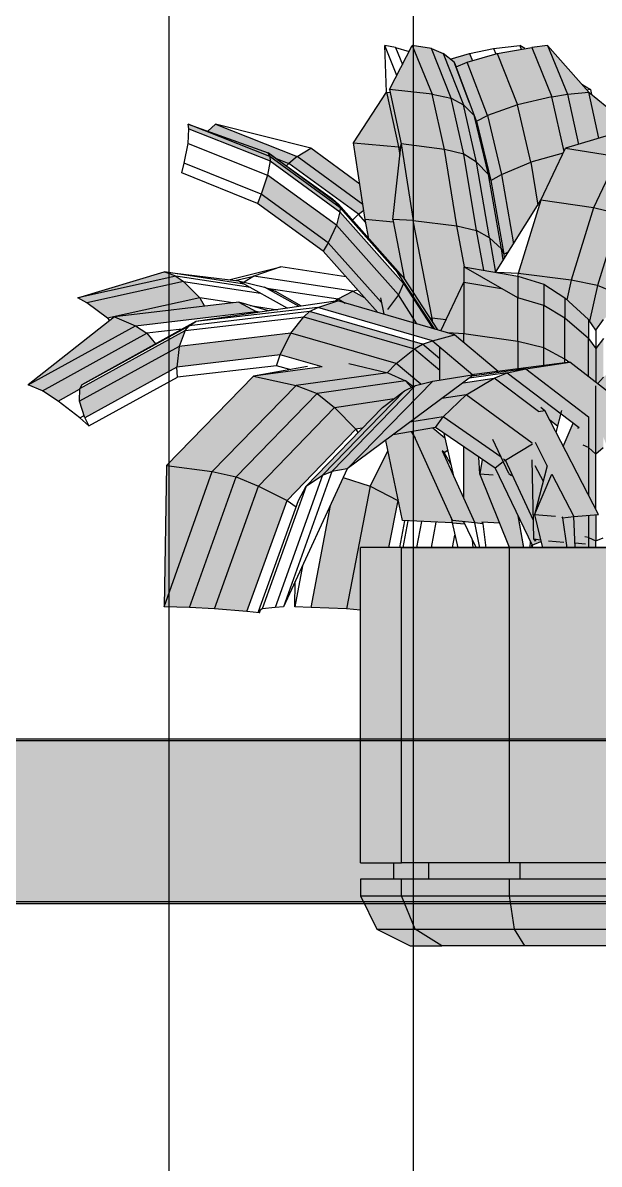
# Model space of a CAD drawing. Header units: feet. Extents: x 2272 to 4893, y 337 to 2916.
# Drawn here: x 3467.31 to 3470.85, y 1876.46 to 1883.46 of the extents above; entities that cross this region are included whole.
import ezdxf

# ---------------------------------------------------------------- set-up
doc = ezdxf.new("R2010")
doc.units = ezdxf.units.FT

# ---------------------------------------------------------------- blocks, each defined once
blk = doc.blocks.new('A$C7483090E')
for p, q in [((185.51, 438.48), (179.43, 453.57)), ((180.39, 430.06), (179.43, 453.57)), ((184.93, 452.61), (179.43, 453.57)), ((181.85, 431.3), (193.35, 453.57)), ((184.93, 452.61), (188.37, 443.97)), ((184.93, 452.61), (191.74, 450.49)), ((202.94, 452.1), (193.35, 453.57)), ((193.35, 453.57), (203.38, 429.03)), ((212.98, 427.05), (202.94, 452.1)), ((202.94, 452.1), (208.95, 449.54)), ((208.95, 449.54), (219.06, 423.61)), ((214.44, 445.07), (208.95, 449.54)), ((212.47, 446.61), (222.21, 449.54)), ((221.03, 445.07), (236.12, 449.54)), ((222.21, 449.54), (234.29, 452.1)), ((222.21, 449.54), (223.6, 445.8)), ((234.29, 452.1), (247.47, 453.57)), ((234.29, 452.1), (235.39, 449.32)), ((236.12, 449.54), (253.55, 452.61)), ((236.12, 449.54), (246.3, 423.61)), ((247.47, 453.57), (248.21, 451.66)), ((249.96, 451.96), (247.47, 453.57)), ((261.39, 453.57), (253.55, 452.61)), ((253.55, 452.61), (263.59, 427.71)), ((282.26, 430.06), (261.39, 453.57)), ((261.39, 453.57), (271.42, 429.03)), ((214.44, 445.07), (215.47, 442.73)), ((221.99, 425), (214.44, 445.07)), ((215.47, 442.73), (221.03, 445.07)), ((231.14, 418.19), (221.03, 445.07)), ((225.58, 415.48), (215.47, 442.73)), ((203.38, 429.03), (181.85, 431.3)), ((181.85, 431.3), (187.71, 403.98)), ((278.67, 434.01), (283.14, 431.3)), ((283.14, 431.3), (281.24, 431.08)), ((283.14, 431.3), (283.58, 428.89)), ((163.69, 404.5), (180.39, 430.06)), ((180.39, 430.06), (182.14, 429.84)), ((180.39, 430.06), (186.47, 402.45)), ((203.38, 429.03), (212.98, 427.05)), ((209.54, 401.13), (203.38, 429.03)), ((212.98, 427.05), (219.06, 423.61)), ((219.35, 398.78), (212.98, 427.05)), ((263.59, 427.71), (246.3, 423.61)), ((263.59, 427.71), (271.42, 429.03)), ((269.74, 400.18), (263.59, 427.71)), ((271.42, 429.03), (282.26, 430.06)), ((271.42, 429.03), (276.99, 403.69)), ((282.26, 430.06), (304.45, 411.89)), ((287.32, 406.84), (282.26, 430.06)), ((219.06, 423.61), (224.48, 418.27)), ((225.72, 394.76), (219.06, 423.61)), ((246.3, 423.61), (231.14, 418.19)), ((252.97, 394.76), (246.3, 423.61)), ((231.73, 388.53), (224.7, 417.75)), ((225.58, 415.48), (231.14, 418.19)), ((225.58, 415.48), (232.83, 385.6)), ((231.14, 418.19), (238.25, 388.53)), ((80.49, 404.2), (80.86, 411.6)), ((121.65, 397.69), (80.56, 413.94)), ((80.56, 413.94), (120.7, 399.52)), ((80.86, 411.6), (80.56, 413.94)), ((80.86, 411.6), (121.72, 395.42)), ((94.18, 413.94), (90.38, 410.36)), ((94.18, 413.94), (135.35, 397.69)), ((142.3, 401.79), (94.18, 413.94)), ((311.12, 413.94), (270.47, 401.79)), ((78.51, 394.24), (80.49, 404.2)), ((80.49, 404.2), (120.48, 388.16)), ((169.62, 365.83), (163.69, 404.5)), ((163.69, 404.5), (186.47, 402.45)), ((183.61, 365.83), (187.71, 403.98)), ((209.54, 401.13), (187.71, 403.98)), ((187.71, 403.98), (193.72, 365.39)), ((121.65, 397.69), (120.7, 399.52)), ((154.39, 374.76), (120.7, 399.52)), ((120.7, 399.52), (153.14, 376.23)), ((121.65, 397.69), (121.72, 395.42)), ((157.02, 371.83), (121.65, 397.69)), ((135.35, 397.69), (131.1, 394.17)), ((135.35, 397.69), (142.3, 401.79)), ((168.45, 373.37), (135.35, 397.69)), ((166.84, 383.7), (142.3, 401.79)), ((186.47, 402.45), (187.05, 398.34)), ((186.47, 402.45), (187.49, 402.23)), ((219.35, 398.78), (209.54, 401.13)), ((215.69, 362.68), (209.54, 401.13)), ((225.72, 394.76), (219.35, 398.78)), ((225.65, 360.41), (219.35, 398.78)), ((269.3, 399.37), (252.97, 394.76)), ((258.09, 375.64), (270.47, 401.79)), ((270.47, 401.79), (296.84, 397.69)), ((296.84, 397.69), (284.61, 371.83)), ((77.27, 389.34), (78.51, 394.24)), ((117.26, 378.64), (78.51, 394.24)), ((121.72, 395.42), (120.48, 388.16)), ((121.72, 395.42), (156.88, 369.71)), ((124.43, 396.73), (131.1, 394.17)), ((131.1, 394.17), (129.93, 392.85)), ((166.18, 368.54), (131.1, 394.17)), ((225.72, 394.76), (231.73, 388.53)), ((232.17, 356.67), (225.72, 394.76)), ((238.25, 388.53), (252.97, 394.76)), ((252.97, 394.76), (256.56, 373.15)), ((115.35, 373.96), (77.27, 389.34)), ((120.48, 388.16), (117.26, 378.64)), ((155.12, 362.97), (120.48, 388.16)), ((231.73, 388.53), (232.83, 385.6)), ((238.25, 351.03), (231.73, 388.53)), ((232.83, 385.6), (238.25, 388.53)), ((232.83, 385.6), (239.34, 348.47)), ((238.25, 388.53), (244.25, 353.6)), ((117.26, 378.64), (115.35, 373.96)), ((148.45, 349.93), (115.35, 373.96)), ((150.94, 354.18), (117.26, 378.64)), ((153.14, 376.23), (156.14, 373.52)), ((185.95, 339.17), (153.14, 376.23)), ((235.24, 339.24), (258.09, 375.64)), ((258.09, 375.64), (246.67, 338.66)), ((284.61, 371.83), (258.09, 375.64)), ((156.88, 369.71), (155.12, 362.97)), ((156.14, 373.52), (188.66, 336.82)), ((157.02, 371.83), (156.88, 369.71)), ((156.88, 369.71), (188.96, 333.6)), ((156.95, 371.83), (157.02, 371.83)), ((185.95, 339.09), (157.02, 371.83)), ((163.18, 365.53), (166.18, 368.54)), ((166.18, 368.54), (168.89, 370.51)), ((169.91, 364.29), (166.18, 368.54)), ((284.61, 371.83), (273.33, 335.36)), ((297.64, 368.54), (284.61, 371.83)), ((297.64, 368.54), (286.58, 332.58)), ((155.12, 362.97), (150.94, 354.18)), ((186.32, 327.89), (155.12, 362.97)), ((183.83, 364.58), (169.62, 365.83)), ((171.45, 356.16), (169.62, 365.83)), ((193.72, 365.39), (183.61, 365.83)), ((183.61, 365.83), (189.47, 335.51)), ((193.72, 365.39), (215.69, 362.68)), ((203.31, 316.1), (193.72, 365.39)), ((215.69, 362.68), (225.65, 360.41)), ((219.64, 341.95), (215.69, 362.68)), ((232.17, 356.67), (225.65, 360.41)), ((229.38, 340.27), (225.65, 360.41)), ((238.25, 351.03), (232.17, 356.67)), ((232.17, 356.67), (235.24, 339.24)), ((150.94, 354.18), (148.45, 349.93)), ((177.75, 324.01), (150.94, 354.18)), ((238.25, 351.03), (239.34, 348.47)), ((239.12, 345.47), (238.25, 351.03)), ((175.99, 318.95), (148.45, 349.93)), ((239.34, 348.47), (241.76, 349.57)), ((239.34, 348.47), (239.64, 346.27)), ((24.9, 326.42), (68.48, 339.46)), ((108.91, 333.24), (68.48, 339.46)), ((74.26, 337.34), (68.48, 339.46)), ((68.48, 339.46), (105.9, 334.99)), ((101, 335.51), (127.07, 342.02)), ((127.07, 342.02), (113.59, 337.34)), ((159.95, 336.97), (127.07, 342.02)), ((246.52, 326.42), (219.28, 342.02)), ((219.28, 342.02), (246.52, 337.34)), ((219.28, 342.02), (219.28, 334.26)), ((74.26, 337.34), (24.9, 326.42)), ((78.22, 334.7), (29.52, 323.93)), ((111.84, 331.62), (74.26, 337.34)), ((74.26, 337.34), (78.22, 334.7)), ((78.22, 334.7), (116.96, 328.77)), ((86.35, 326.42), (78.22, 334.7)), ((104, 335.21), (113.59, 337.34)), ((105.9, 334.99), (118.94, 331.77)), ((105.9, 334.99), (130.51, 321.22)), ((113.59, 337.34), (108.69, 334.26)), ((163.47, 329.79), (113.59, 337.34)), ((188.66, 336.82), (185.95, 339.17)), ((204.7, 310.61), (185.95, 339.17)), ((188.96, 333.6), (186.32, 327.89)), ((188.66, 336.82), (206.02, 310.24)), ((189.1, 334.33), (188.96, 333.6)), ((188.96, 333.6), (203.6, 310.9)), ((207.63, 309.73), (219.28, 334.26)), ((219.28, 334.26), (238.25, 331.11)), ((219.28, 334.26), (219.28, 308.33)), ((246.67, 338.66), (236.05, 339.09)), ((246.67, 338.66), (246.3, 337.34)), ((246.52, 337.34), (259.63, 333.31)), ((246.52, 337.34), (246.52, 326.42)), ((273.33, 335.36), (246.67, 338.66)), ((273.33, 335.36), (271.06, 325.47)), ((286.58, 332.58), (273.33, 335.36)), ((118.94, 331.77), (124.21, 329.79)), ((136.3, 322.03), (118.94, 331.77)), ((120.04, 331.33), (155.93, 325.91)), ((137.62, 322.25), (124.21, 329.79)), ((155.93, 325.91), (163.47, 329.79)), ((163.47, 329.79), (165.74, 330.45)), ((163.47, 329.79), (169.4, 326.42)), ((186.32, 327.89), (180.9, 320.57)), ((195.62, 313.24), (186.32, 327.89)), ((259.63, 333.31), (270.1, 326.42)), ((259.63, 333.31), (259.63, 322.62)), ((286.58, 332.58), (282.48, 314.63)), ((297.93, 327.89), (286.58, 332.58)), ((29.52, 323.93), (24.9, 326.42)), ((39.92, 316.17), (29.52, 323.93)), ((86.35, 326.42), (39.92, 316.17)), ((106.05, 324.23), (43.43, 316.9)), ((155.78, 324.96), (84.3, 314.41)), ((86.35, 326.42), (88.69, 322.18)), ((103.05, 323.86), (86.35, 326.42)), ((106.05, 324.23), (114.77, 319.54)), ((120.99, 319.83), (106.05, 324.23)), ((111.62, 322.54), (125.46, 320.42)), ((145.82, 321.59), (155.78, 324.96)), ((155.93, 325.91), (154.75, 324.74)), ((214.59, 307.75), (155.78, 324.96)), ((155.93, 325.91), (159.59, 323.79)), ((177.31, 326.35), (178.92, 318.15)), ((259.63, 322.62), (246.52, 326.42)), ((246.52, 304.45), (246.52, 326.42)), ((270.1, 316.17), (259.63, 322.62)), ((259.63, 301.16), (259.63, 322.54)), ((270.1, 326.42), (281.97, 315.44)), ((270.1, 326.42), (270.1, 316.17)), ((43.43, 316.9), (0, 282.63)), ((43.43, 316.9), (54.05, 312.36)), ((54.05, 312.36), (114.77, 319.54)), ((79.02, 309.87), (138.64, 316.9)), ((141.64, 319.54), (80.93, 312.36)), ((145.82, 321.59), (84.3, 314.41)), ((114.77, 319.54), (115.28, 318.95)), ((116.16, 319.1), (114.77, 319.54)), ((132.2, 308.63), (138.64, 316.9)), ((138.64, 316.9), (141.64, 319.54)), ((138.64, 316.9), (194.52, 300.64)), ((141.64, 319.54), (145.82, 321.59)), ((198.48, 302.99), (141.64, 319.54)), ((203.46, 304.82), (145.82, 321.59)), ((178.78, 318.15), (178.92, 318.3)), ((0, 282.63), (54.05, 312.36)), ((84.3, 314.41), (26.88, 282.63)), ((26.88, 282.63), (80.93, 312.36)), ((39.92, 316.17), (40.94, 314.93)), ((54.05, 312.36), (59.69, 308.55)), ((77.41, 310.61), (59.69, 308.55)), ((79.02, 309.87), (80.93, 312.36)), ((80.93, 312.36), (84.3, 314.41)), ((202.21, 316.1), (203.31, 316.1)), ((210.27, 315.37), (203.31, 316.1)), ((203.75, 313.68), (203.31, 316.1)), ((281.97, 305.84), (270.1, 316.17)), ((270.1, 295.52), (270.1, 316.1)), ((285.78, 310.09), (281.97, 315.44)), ((281.97, 315.44), (281.97, 305.84)), ((285.78, 310.09), (289.59, 315.44)), ((7.1, 279.55), (59.69, 308.55)), ((25.93, 280.65), (79.02, 309.87)), ((59.69, 308.55), (64.01, 303.21)), ((79.02, 309.87), (75.88, 301.96)), ((132.2, 308.63), (75.88, 301.96)), ((126.85, 297.64), (132.2, 308.63)), ((185.15, 293.32), (132.2, 308.63)), ((198.48, 302.99), (203.46, 304.82)), ((203.46, 304.82), (214.59, 307.75)), ((203.46, 304.82), (223.89, 287.68)), ((219.28, 308.33), (211.22, 308.7)), ((236.49, 289.37), (214.59, 307.75)), ((246.52, 304.45), (219.28, 308.33)), ((219.28, 303.79), (219.28, 308.33)), ((281.97, 286.8), (281.97, 305.84)), ((281.97, 305.84), (285.78, 300.86)), ((285.78, 310.09), (285.78, 300.86)), ((289.59, 305.84), (285.78, 300.86)), ((75.88, 301.96), (25.71, 274.35)), ((75.88, 301.96), (74.85, 291.49)), ((185.15, 293.32), (194.52, 300.64)), ((194.52, 300.64), (198.48, 302.99)), ((194.52, 300.64), (207.19, 290.03)), ((207.27, 295.59), (198.48, 302.99)), ((207.27, 284.97), (207.27, 301.6)), ((246.52, 304.45), (246.52, 290.61)), ((259.63, 301.16), (246.52, 304.45)), ((270.1, 295.52), (259.63, 301.16)), ((259.63, 292.37), (259.63, 301.16)), ((285.78, 300.79), (285.78, 283.8)), ((126.85, 297.64), (74.85, 291.49)), ((124.95, 292.22), (126.85, 297.64)), ((147.94, 291.56), (126.85, 297.64)), ((161.34, 293.32), (180.97, 288.56)), ((185.15, 293.32), (180.61, 288.56)), ((197.67, 282.92), (185.15, 293.32)), ((272.67, 294.05), (224.48, 287.83)), ((250.48, 290.68), (272.67, 294.05)), ((272.08, 293.98), (270.1, 295.52)), ((270.1, 293.69), (270.1, 295.52)), ((310.09, 264.9), (272.67, 294.05)), ((74.85, 291.49), (28.49, 266)), ((75.07, 286.36), (74.85, 291.49)), ((124.95, 292.22), (75.07, 286.36)), ((140.55, 291.86), (113.45, 287.02)), ((147.94, 291.56), (113.45, 287.02)), ((131.61, 290.24), (124.95, 292.22)), ((180.97, 288.56), (134.83, 282.26)), ((224.48, 287.83), (160.61, 240.22)), ((180.97, 288.56), (189.98, 284.53)), ((203.6, 284.39), (224.48, 287.83)), ((241.1, 288.56), (221.91, 285.92)), ((250.48, 290.68), (223.38, 287.02)), ((234.58, 285.92), (241.1, 288.56)), ((241.1, 288.56), (250.48, 290.68)), ((241.1, 288.56), (277.28, 261.02)), ((250.48, 290.68), (281.97, 266.44)), ((7.1, 279.55), (0, 282.63)), ((26.88, 282.63), (25.93, 280.65)), ((30.54, 261.9), (75.07, 286.36)), ((113.45, 287.02), (69.5, 241.98)), ((134.83, 282.26), (92.65, 238.83)), ((113.45, 287.02), (134.83, 282.26)), ((134.83, 282.26), (145.38, 278.16)), ((189.98, 284.53), (145.38, 278.16)), ((195.03, 282.26), (152.78, 238.83)), ((203.6, 284.39), (160.61, 240.22)), ((189.4, 279.55), (195.03, 282.26)), ((192.91, 281.24), (189.98, 284.53)), ((193.79, 281.6), (189.98, 284.53)), ((195.03, 282.26), (203.6, 284.39)), ((218.91, 283.65), (234.58, 285.92)), ((220.45, 277.57), (234.58, 285.92)), ((256.85, 269.08), (234.58, 285.92)), ((285.78, 247.69), (285.78, 282.12)), ((289.59, 286.51), (286.66, 283.14)), ((15.01, 274.35), (7.1, 279.55)), ((15.01, 274.35), (25.85, 280.36)), ((25.71, 274.35), (25.93, 280.65)), ((145.38, 278.16), (104.58, 236.19)), ((145.38, 278.16), (154.24, 271.2)), ((189.4, 279.55), (148.16, 237.07)), ((178.26, 271.2), (189.4, 279.55)), ((220.45, 277.57), (208.22, 275.67)), ((208.95, 266.52), (220.45, 277.57)), ((253.77, 253.26), (220.45, 277.57)), ((25.93, 266), (15.01, 274.35)), ((28.49, 266), (25.71, 274.35)), ((154.24, 271.2), (115.94, 231.58)), ((139.96, 231.58), (178.26, 271.2)), ((154.24, 271.2), (184.27, 275.74)), ((164.86, 260.22), (154.24, 271.2)), ((258.02, 271.35), (260.07, 269.66)), ((25.93, 266), (28.05, 267.17)), ((30.54, 261.9), (25.93, 266)), ((28.49, 266), (30.54, 261.9)), ((208.95, 266.52), (192.11, 263.73)), ((204.99, 261.1), (208.95, 266.52)), ((238.03, 246.16), (208.95, 266.52)), ((256.85, 269.08), (260.07, 269.66)), ((287.02, 217.3), (260.07, 269.66)), ((266.52, 261.75), (262.56, 264.76)), ((265.71, 258.61), (268.64, 269.66)), ((281.97, 266.44), (281.97, 250.92)), ((130.29, 224.26), (164.86, 260.22)), ((168.16, 260.73), (164.86, 260.22)), ((164.86, 260.22), (165.96, 258.53)), ((204.99, 261.1), (183.68, 257.43)), ((194.89, 255.68), (192.98, 259.05)), ((213.64, 214.15), (193.35, 259.05)), ((203.68, 260.88), (209.76, 255.9)), ((235.1, 240.59), (204.99, 261.1)), ((269.37, 251.43), (274.35, 263.22)), ((276.62, 260.8), (277.28, 261.02)), ((188.37, 214.15), (179.95, 254.58)), ((209.24, 258.09), (214.15, 236.56)), ((241.91, 237.88), (233.92, 255.09)), ((261.32, 241.76), (255.31, 253.48)), ((172.04, 231.58), (181.05, 249.16)), ((209.46, 248.5), (208.36, 249.3)), ((208.36, 249.3), (224.77, 213.12)), ((209.46, 248.5), (211.15, 249.67)), ((212.83, 242.27), (209.46, 248.5)), ((219.28, 225.28), (219.28, 251.36)), ((240.22, 244.69), (253.92, 252.89)), ((281.97, 250.92), (279.41, 252.23)), ((285.78, 247.69), (281.97, 250.92)), ((281.97, 250.92), (281.97, 227.11)), ((289.37, 250.77), (285.78, 247.69)), ((285.78, 219.72), (285.78, 247.69)), ((69.5, 241.98), (68.33, 170.65)), ((69.5, 241.98), (92.65, 238.83)), ((227.41, 237.66), (226.89, 246.08)), ((228.58, 244.98), (227.41, 237.66)), ((239.12, 243.81), (235.1, 240.59)), ((239.2, 245.35), (240.22, 244.69)), ((239.71, 244.25), (240.22, 244.69)), ((254.28, 214.15), (240.22, 244.69)), ((254.5, 204.99), (253.63, 244.76)), ((261.32, 241.76), (254.94, 217.08)), ((259.34, 233.92), (255.24, 241.76)), ((68.33, 170.65), (92.65, 238.83)), ((81.08, 170.35), (104.58, 236.19)), ((92.65, 238.83), (104.58, 236.19)), ((104.58, 236.19), (115.94, 231.58)), ((148.16, 237.07), (124.36, 170.43)), ((160.61, 240.22), (128.53, 170.65)), ((152.78, 238.83), (128.53, 170.65)), ((139.96, 231.58), (148.16, 237.07)), ((148.16, 237.07), (152.78, 238.83)), ((160.61, 240.22), (152.78, 238.83)), ((158.56, 235.9), (172.04, 231.58)), ((227.41, 237.66), (234, 237.29)), ((242.35, 200.53), (227.41, 237.66)), ((235.1, 240.59), (253.63, 201.77)), ((241.91, 237.88), (243.3, 236.93)), ((254.94, 217.08), (263.51, 237.59)), ((263.51, 237.59), (274.64, 216.2)), ((93.67, 169.69), (115.94, 231.58)), ((115.94, 231.58), (130.29, 224.26)), ((139.96, 231.58), (117.69, 169.69)), ((136.08, 224.26), (139.96, 231.58)), ((172.04, 231.58), (160.17, 169.69)), ((172.04, 231.58), (186.03, 224.26)), ((186.17, 224.55), (186.03, 224.26)), ((110.08, 168.38), (130.29, 224.26)), ((115.86, 168.38), (136.08, 224.26)), ((130.29, 224.26), (134.91, 221.18)), ((142.38, 170.43), (152.12, 221.84)), ((186.03, 224.26), (181.41, 200.53)), ((186.25, 224.04), (186.03, 224.26)), ((186.98, 200.53), (189.61, 214.08)), ((213.49, 212.98), (188.37, 214.15)), ((191.15, 214), (188.52, 200.53)), ((195.55, 200.53), (198.11, 213.64)), ((205.21, 213.34), (202.8, 200.53)), ((212.83, 215.76), (213.49, 212.98)), ((213.49, 212.98), (216.27, 200.45)), ((213.49, 212.98), (219.86, 212.47)), ((224.77, 213.12), (213.64, 214.15)), ((225.43, 200.53), (219.35, 213.56)), ((228.8, 212.47), (224.77, 213.12)), ((227.33, 200.45), (224.77, 213.12)), ((237.37, 212.9), (228.28, 213.42)), ((228.28, 213.42), (228.8, 212.47)), ((246.52, 216.57), (249.3, 200.53)), ((249.45, 200.45), (246.81, 215.91)), ((265.42, 216.27), (254.94, 217.08)), ((254.94, 217.08), (258.83, 200.45)), ((268.64, 216.05), (268.93, 215.54)), ((268.93, 215.54), (274.64, 216.2)), ((268.93, 215.54), (271.06, 200.45)), ((274.64, 216.2), (287.02, 217.3)), ((275.3, 200.53), (274.64, 216.2)), ((281.97, 216.79), (281.97, 205.58)), ((285.78, 217.15), (285.78, 203.9)), ((228.8, 212.47), (230.41, 200.45)), ((213.64, 200.53), (214.81, 206.83)), ((223.52, 204.7), (223.89, 200.45)), ((252.67, 203.68), (252.45, 200.53)), ((253.7, 200.53), (253.55, 201.85)), ((253.63, 201.77), (258.09, 203.6)), ((253.63, 201.77), (253.77, 200.53)), ((254.5, 204.99), (257.95, 204.41)), ((255.31, 203.82), (254.5, 204.99)), ((255.24, 204.85), (255.31, 203.82)), ((269.66, 203.16), (261.9, 203.82)), ((280.58, 202.29), (275.23, 202.72)), ((281.97, 205.58), (280.28, 206.02)), ((281.97, 205.58), (285.78, 203.9)), ((281.97, 205.58), (281.97, 200.53)), ((285.78, 203.9), (289.51, 205.51)), ((285.78, 200.45), (285.78, 203.9)), ((167.2, 41.82), (167.2, 200.53)), ((187.93, 200.53), (167.2, 200.53)), ((187.93, 200.53), (167.2, 200.53)), ((187.93, 41.82), (187.93, 200.53)), ((187.93, 200.53), (242.27, 200.53)), ((242.27, 200.53), (187.93, 200.53)), ((242.27, 41.82), (242.27, 200.53)), ((242.27, 200.53), (309.36, 200.53)), ((309.36, 200.53), (242.27, 200.53)), ((249.3, 200.53), (249.45, 200.45)), ((253.77, 200.53), (253.7, 200.53)), ((138.05, 191.37), (134.17, 170.65)), ((134.17, 170.65), (134.39, 183.46)), ((81.08, 170.35), (68.33, 170.65)), ((93.67, 169.69), (81.08, 170.35)), ((110.08, 168.38), (93.67, 169.69)), ((116.45, 167.64), (110.08, 168.38)), ((117.69, 169.69), (115.86, 168.38)), ((115.86, 168.38), (116.45, 167.64)), ((116.45, 167.64), (116.96, 169.18)), ((124.36, 170.43), (117.69, 169.69)), ((128.53, 170.65), (124.36, 170.43)), ((142.38, 170.43), (134.17, 170.65)), ((160.17, 169.69), (142.38, 170.43)), ((167.2, 169.03), (160.17, 169.69)), ((167.2, 41.82), (187.93, 41.82)), ((183.9, 41.82), (183.9, 33.47)), ((242.27, 41.82), (187.93, 41.82)), ((201.48, 41.82), (201.48, 33.47)), ((309.36, 41.82), (242.27, 41.82)), ((247.4, 41.82), (247.4, 33.47)), ((167.2, 33.47), (167.2, 25.05)), ((187.93, 33.47), (167.2, 33.47)), ((187.93, 33.47), (167.2, 33.47)), ((187.93, 25.05), (187.93, 33.47)), ((242.27, 33.47), (187.93, 33.47)), ((242.27, 33.47), (187.93, 33.47)), ((309.36, 33.47), (242.27, 33.47)), ((309.36, 33.47), (242.27, 33.47)), ((242.27, 25.05), (242.27, 33.47)), ((167.2, 25.05), (175.55, 8.35)), ((167.2, 25.05), (187.93, 25.05)), ((194.74, 8.35), (187.93, 25.05)), ((187.93, 25.05), (242.27, 25.05)), ((242.27, 25.05), (309.36, 25.05)), ((244.84, 8.35), (242.27, 25.05)), ((175.55, 8.35), (194.74, 8.35)), ((175.55, 8.35), (192.25, 0)), ((194.74, 8.35), (244.84, 8.35)), ((208.22, 0), (194.74, 8.35)), ((244.84, 8.35), (306.8, 8.35)), ((250.04, 0), (244.84, 8.35)), ((192.25, 0), (208.22, 0)), ((250.04, 0), (208.22, 0)), ((301.67, 0), (250.04, 0))]:
    blk.add_line(p, q)

msp = doc.modelspace()

# ---------------------------------------------------------------- hatches: boundary and pattern name
at = {"true_color": 0xafd9aa}
h = msp.add_hatch(color=9, dxfattribs=at)
h.dxf.hatch_style = 1
h.paths.add_polyline_path([(3469.4405, 1880.6206), (3469.277, 1880.673), (3469.1977, 1880.501), (3469.0792, 1879.8755), (3469.296, 1879.8666)])
h.paths.add_polyline_path([(3469.611, 1880.5313), (3469.4405, 1880.6206), (3469.296, 1879.8666), (3469.3816, 1879.8585), (3469.3816, 1880.2422), (3469.5547, 1880.2422)])
h.paths.add_polyline_path([(3469.5505, 1880.8352), (3469.4405, 1880.6206), (3469.611, 1880.5313), (3469.613, 1880.5354)])
h.paths.add_polyline_path([(3469.718, 1880.9158), (3469.6958, 1880.955), (3469.5827, 1880.9356), (3469.5368, 1880.9013), (3469.6395, 1880.4082), (3469.9456, 1880.3939), (3470.0232, 1880.3877), (3470.0166, 1880.4018), (3469.9474, 1880.4082)])
h.paths.add_polyline_path([(3469.8831, 1880.8365), (3469.8965, 1880.8267), (3469.9172, 1880.8411), (3469.8999, 1880.9169), (3469.8261, 1880.9774), (3469.6999, 1880.9557), (3469.9474, 1880.4082), (3470.083, 1880.3957)])
h.paths.add_polyline_path([(3470.3477, 1880.4393), (3470.2088, 1880.7303), (3470.1295, 1880.7844), (3470.1151, 1880.6946), (3470.2971, 1880.2422), (3470.3819, 1880.2422)])
h.paths.add_polyline_path([(3470.555, 1880.6937), (3470.6906, 1880.4332), (3470.8414, 1880.4466), (3470.5131, 1881.0846), (3470.4738, 1881.0774), (3470.2026, 1881.2826), (3470.0303, 1881.1809), (3469.8903, 1881.0462), (3470.2453, 1880.7976), (3470.2582, 1880.7698), (3470.2088, 1880.7303), (3470.4346, 1880.2574), (3470.489, 1880.2797), (3470.4866, 1880.2896), (3470.4542, 1880.2951), (3470.4551, 1880.2824), (3470.4453, 1880.2967), (3470.4866, 1880.2896), (3470.4506, 1880.4439)])
h.paths.add_polyline_path([(3470.1151, 1880.6946), (3470.1088, 1880.7984), (3470.0161, 1880.8616), (3470.0161, 1880.5433), (3470.083, 1880.3957), (3470.1321, 1880.3877), (3470.1258, 1880.3993), (3470.2365, 1880.393)], flags=17)
h.paths.add_polyline_path([(3470.7799, 1880.8561), (3470.7799, 1881.0453), (3470.3962, 1881.3406), (3470.282, 1881.3148), (3470.6872, 1881.0063), (3470.6269, 1880.8635), (3470.7799, 1880.5662)])
h.paths.add_polyline_path([(3470.282, 1881.3148), (3470.2026, 1881.2826), (3470.4738, 1881.0774), (3470.5131, 1881.0846), (3470.5441, 1881.0242), (3470.5919, 1880.988), (3470.6119, 1881.0636)])
h.paths.add_polyline_path([(3469.8903, 1881.0462), (3469.8421, 1880.9802), (3470.2088, 1880.7303), (3470.2582, 1880.7698), (3470.2453, 1880.7976)])
h.paths.add_polyline_path([(3469.8903, 1881.0462), (3469.6857, 1881.0124), (3469.5827, 1880.9356), (3469.8421, 1880.9802)])
h.paths.add_polyline_path([(3470.0303, 1881.1809), (3469.8805, 1881.1576), (3469.6857, 1881.0124), (3469.8903, 1881.0462)])
h.paths.add_polyline_path([(3469.6948, 1881.2256), (3469.6591, 1881.2657), (3469.1157, 1881.1881), (3469.2237, 1881.1033), (3469.5903, 1881.1587), (3469.652, 1881.205)])
h.paths.add_polyline_path([(3469.6591, 1881.2657), (3469.5494, 1881.3148), (3468.9872, 1881.238), (3469.1157, 1881.1881)])
h.paths.add_polyline_path([(3469.5443, 1881.3141), (3469.6003, 1881.3728), (3468.9551, 1881.5593), (3468.89, 1881.4254), (3469.147, 1881.3514), (3468.7267, 1881.296), (3468.9872, 1881.238)])
h.paths.add_polyline_path([(3469.6003, 1881.3728), (3469.5458, 1881.3156), (3469.5494, 1881.3148), (3469.6591, 1881.2657), (3469.705, 1881.2305), (3469.7207, 1881.238), (3469.7529, 1881.246)])
h.paths.add_polyline_path([(3469.5164, 1881.1033), (3469.5903, 1881.1587), (3469.2237, 1881.1033), (3469.3531, 1880.9694), (3469.393, 1880.9757)], flags=17)
h.paths.add_polyline_path([(3469.652, 1881.205), (3469.5164, 1881.1033), (3469.393, 1880.9757), (3469.0497, 1880.6206), (3469.1496, 1880.6875)])
h.paths.add_polyline_path([(3470.6353, 1881.6512), (3470.5077, 1881.7297), (3470.5077, 1881.4682), (3470.6353, 1881.3995)])
h.paths.add_polyline_path([(3470.812, 1882.3293), (3470.489, 1882.3757), (3470.3498, 1881.9251), (3470.6746, 1881.8849)])
h.paths.add_polyline_path([(3470.961, 1882.6443), (3470.6398, 1882.6943), (3470.489, 1882.3757), (3470.812, 1882.3293)])
h.paths.add_polyline_path([(3470.3453, 1882.9602), (3470.1606, 1882.8941), (3470.2472, 1882.5328), (3470.4265, 1882.6086)])
h.paths.add_polyline_path([(3470.5559, 1883.0101), (3470.3453, 1882.9602), (3470.4265, 1882.6086), (3470.6259, 1882.6649), (3470.6307, 1882.6752)])
h.paths.add_polyline_path([(3470.4265, 1882.6086), (3470.2472, 1882.5328), (3470.3203, 1882.1071), (3470.4702, 1882.3458)])
h.paths.add_polyline_path([(3470.6259, 1882.6649), (3470.4265, 1882.6086), (3470.4702, 1882.3458), (3470.489, 1882.3757)])
h.paths.add_polyline_path([(3469.5423, 1883.0387), (3469.3388, 1882.7273), (3469.6163, 1882.7023)], flags=17)
h.paths.add_polyline_path([(3469.8224, 1883.0262), (3469.5601, 1883.0539), (3469.6315, 1882.721), (3469.8974, 1882.6862)])
h.paths.add_polyline_path([(3469.6315, 1882.721), (3469.5639, 1883.036), (3469.5423, 1883.0387), (3469.6163, 1882.7023), (3469.3388, 1882.7273), (3469.4111, 1882.2561), (3469.5845, 1882.2409), (3469.5815, 1882.2561), (3469.7047, 1882.2508)])
h.paths.add_polyline_path([(3469.7047, 1882.2508), (3469.5815, 1882.2561), (3469.6526, 1881.8882), (3469.808, 1881.6503), (3469.8215, 1881.6503)])
h.paths.add_polyline_path([(3469.5845, 1882.2409), (3469.4111, 1882.2561), (3469.4331, 1882.1397), (3469.6431, 1881.9028), (3469.6526, 1881.8882)])
h.paths.add_polyline_path([(3469.9393, 1883.0021), (3469.8224, 1883.0262), (3469.8974, 1882.6862), (3470.017, 1882.6577)])
h.paths.add_polyline_path([(3469.8171, 1883.3073), (3469.7002, 1883.3251), (3469.8224, 1883.0262), (3469.9393, 1883.0021)])
h.paths.add_polyline_path([(3469.7002, 1883.3251), (3469.5601, 1883.0539), (3469.8224, 1883.0262)])
h.paths.add_polyline_path([(3469.8903, 1883.276), (3469.8171, 1883.3073), (3469.9393, 1883.0021), (3470.0134, 1882.9602)])
h.paths.add_polyline_path([(3470.0375, 1883.2216), (3470.0686, 1883.2308), (3470.0518, 1883.276), (3469.9338, 1883.2406), (3469.8903, 1883.276), (3470.0134, 1882.9602), (3470.0807, 1882.8938), (3470.0928, 1882.8611), (3470.1606, 1882.8941)])
h.paths.add_polyline_path([(3470.0134, 1882.9602), (3469.9393, 1883.0021), (3470.017, 1882.6577), (3470.0946, 1882.6086)])
h.paths.add_polyline_path([(3470.0813, 1882.8922), (3470.0807, 1882.8938), (3470.0134, 1882.9602), (3470.0946, 1882.6086), (3470.1678, 1882.5328)])
h.paths.add_polyline_path([(3469.8974, 1882.6862), (3469.6315, 1882.721), (3469.7047, 1882.2508), (3469.9723, 1882.2178)])
h.paths.add_polyline_path([(3470.017, 1882.6577), (3469.8974, 1882.6862), (3469.9723, 1882.2178), (3470.0937, 1882.1901)])
h.paths.add_polyline_path([(3470.0946, 1882.6086), (3470.017, 1882.6577), (3470.0937, 1882.1901), (3470.1731, 1882.1446)])
h.paths.add_polyline_path([(3470.1678, 1882.5328), (3470.0946, 1882.6086), (3470.1731, 1882.1446), (3470.2472, 1882.0759)])
h.paths.add_polyline_path([(3470.2472, 1882.0759), (3470.1731, 1882.1446), (3470.2105, 1881.9327), (3470.2108, 1881.9326), (3470.2579, 1882.0077)])
h.paths.add_polyline_path([(3470.1731, 1882.1446), (3470.0937, 1882.1901), (3470.1392, 1881.945), (3470.2105, 1881.9327)])
h.paths.add_polyline_path([(3470.0937, 1882.1901), (3469.9723, 1882.2178), (3470.0205, 1881.9654), (3470.1392, 1881.945)])
h.paths.add_polyline_path([(3470.3453, 1882.9602), (3470.2213, 1883.276), (3470.0375, 1883.2216), (3470.1606, 1882.8941)])
h.paths.add_polyline_path([(3470.4337, 1883.3135), (3470.2213, 1883.276), (3470.3453, 1882.9602), (3470.5559, 1883.0101)])
h.paths.add_polyline_path([(3470.1606, 1882.8941), (3470.0928, 1882.8611), (3470.1811, 1882.4971), (3470.2472, 1882.5328)])
h.paths.add_polyline_path([(3470.2472, 1882.5328), (3470.1811, 1882.4971), (3470.2606, 1882.0447), (3470.2894, 1882.0578), (3470.3203, 1882.1071)])
h.paths.add_polyline_path([(3470.5291, 1883.3251), (3470.4337, 1883.3135), (3470.5559, 1883.0101), (3470.6514, 1883.0262)])
h.paths.add_polyline_path([(3470.5291, 1883.3251), (3470.6514, 1883.0262), (3470.7834, 1883.0387)])
h.paths.add_polyline_path([(3470.6514, 1883.0262), (3470.5559, 1883.0101), (3470.6307, 1882.6752), (3470.6398, 1882.6943), (3470.7191, 1882.718)])
h.paths.add_polyline_path([(3470.7834, 1883.0387), (3470.6514, 1883.0262), (3470.7191, 1882.718), (3470.845, 1882.7557)])
h.paths.add_polyline_path([(3470.7834, 1883.0387), (3470.845, 1882.7557), (3471.0532, 1882.8179)])
h.paths.add_polyline_path([(3471.135, 1882.8424), (3470.6398, 1882.6943), (3470.961, 1882.6443)])
h.paths.add_polyline_path([(3471.2921, 1882.7987), (3471.135, 1882.8424), (3470.961, 1882.6443), (3471.1198, 1882.6015)])
h.paths.add_polyline_path([(3471.2528, 1882.5283), (3471.1198, 1882.6015), (3470.9708, 1882.2892), (3471.1065, 1882.2213)])
h.paths.add_polyline_path([(3471.4116, 1882.4123), (3471.2528, 1882.5283), (3471.1065, 1882.2213), (3471.2697, 1882.1143)])
h.paths.add_polyline_path([(3471.5758, 1882.6024), (3471.4223, 1882.7237), (3471.2528, 1882.5283), (3471.4116, 1882.4123)])
h.paths.add_polyline_path([(3471.1065, 1882.2213), (3470.9708, 1882.2892), (3470.8361, 1881.851), (3470.9744, 1881.7939)])
h.paths.add_polyline_path([(3470.9708, 1882.2892), (3470.812, 1882.3293), (3470.6746, 1881.8849), (3470.8361, 1881.851)])
h.paths.add_polyline_path([(3471.2697, 1882.1143), (3471.1065, 1882.2213), (3470.9744, 1881.7939), (3471.014, 1881.7723), (3471.0181, 1881.7761), (3471.1932, 1881.8677)])
h.paths.add_polyline_path([(3471.1198, 1882.6015), (3470.961, 1882.6443), (3470.812, 1882.3293), (3470.9708, 1882.2892)])
h.paths.add_polyline_path([(3470.8361, 1881.851), (3470.6746, 1881.8849), (3470.6471, 1881.7652), (3470.7799, 1881.6422), (3470.7863, 1881.6332)])
h.paths.add_polyline_path([(3470.9744, 1881.7939), (3470.8361, 1881.851), (3470.7863, 1881.6332), (3470.8263, 1881.5771), (3470.8727, 1881.6422), (3470.9573, 1881.7201)])
h.paths.add_polyline_path([(3470.6746, 1881.8849), (3470.3498, 1881.9251), (3470.3454, 1881.9095), (3470.348, 1881.909), (3470.5077, 1881.86), (3470.6353, 1881.7761), (3470.6471, 1881.7652)])
h.paths.add_polyline_path([(3470.6353, 1881.7761), (3470.5077, 1881.86), (3470.5077, 1881.7297), (3470.6353, 1881.6512)])
h.paths.add_polyline_path([(3470.5077, 1881.86), (3470.348, 1881.909), (3470.348, 1881.7761), (3470.5077, 1881.7297)])
h.paths.add_polyline_path([(3470.6353, 1881.7761), (3470.6353, 1881.6512), (3470.7799, 1881.5253), (3470.7799, 1881.6422)])
h.paths.add_polyline_path([(3470.7799, 1881.5253), (3470.6353, 1881.6512), (3470.6353, 1881.3995), (3470.6594, 1881.3808), (3470.6665, 1881.3817), (3470.7799, 1881.2934)])
h.paths.add_polyline_path([(3470.5077, 1881.4682), (3470.348, 1881.5084), (3470.348, 1881.3405), (3470.5077, 1881.3612)])
h.paths.add_polyline_path([(3470.6353, 1881.3995), (3470.5077, 1881.4682), (3470.5077, 1881.3612), (3470.6353, 1881.3777)])
h.paths.add_polyline_path([(3471.1225, 1881.0266), (3470.6665, 1881.3817), (3470.3962, 1881.3406), (3470.7799, 1881.0453), (3470.7799, 1880.8561), (3470.8263, 1880.8169), (3470.8727, 1880.8566), (3470.8727, 1880.9199), (3471.0824, 1880.3939), (3471.3625, 1880.4082)])
h = msp.add_hatch(color=9, dxfattribs=at)
h.dxf.hatch_style = 1
h.paths.add_polyline_path([(3470.5077, 1881.7297), (3470.348, 1881.7761), (3470.348, 1881.5084), (3470.5077, 1881.4682)])
h.paths.add_polyline_path([(3469.5423, 1883.0387), (3469.3388, 1882.7273), (3469.6163, 1882.7023)], flags=17)
h.paths.add_polyline_path([(3469.8974, 1882.6862), (3469.6315, 1882.721), (3469.7047, 1882.2508), (3469.9723, 1882.2178)])
h.paths.add_polyline_path([(3468.4733, 1880.7089), (3468.1913, 1880.7473), (3468.177, 1879.8782)])
h.paths.add_polyline_path([(3468.6187, 1880.6768), (3468.4733, 1880.7089), (3468.177, 1879.8782), (3468.3323, 1879.8746)])
h.paths.add_polyline_path([(3468.757, 1880.6206), (3468.6187, 1880.6768), (3468.3323, 1879.8746), (3468.4858, 1879.8666)])
h.paths.add_polyline_path([(3468.9319, 1880.5313), (3468.757, 1880.6206), (3468.4858, 1879.8666), (3468.6856, 1879.8505)])
h.paths.add_polyline_path([(3469.3531, 1880.9694), (3469.2237, 1881.1033), (3468.757, 1880.6206), (3468.9319, 1880.5313)])
h.paths.add_polyline_path([(3469.1157, 1881.1881), (3468.9872, 1881.238), (3468.4733, 1880.7089), (3468.6187, 1880.6768)])
h.paths.add_polyline_path([(3468.9872, 1881.238), (3468.7267, 1881.296), (3468.1913, 1880.7473), (3468.4733, 1880.7089)])
h.paths.add_polyline_path([(3469.2237, 1881.1033), (3469.1157, 1881.1881), (3468.6187, 1880.6768), (3468.757, 1880.6206)])
h.paths.add_polyline_path([(3468.89, 1881.4254), (3468.9551, 1881.5593), (3468.2689, 1881.4781), (3468.2565, 1881.3505)])
h.paths.add_polyline_path([(3468.2689, 1881.4781), (3468.3073, 1881.5744), (3467.6604, 1881.2184), (3467.6577, 1881.1417)])
h.paths.add_polyline_path([(3468.2565, 1881.3505), (3468.2689, 1881.4781), (3467.6577, 1881.1417), (3467.6916, 1881.0399)])
h.paths.add_polyline_path([(3468.1246, 1881.493), (3468.0717, 1881.5584), (3467.4311, 1881.205), (3467.5274, 1881.1417), (3467.6603, 1881.2153), (3467.6604, 1881.2184), (3467.672, 1881.2425)])
h.paths.add_polyline_path([(3468.003, 1881.6048), (3467.8737, 1881.6601), (3467.3445, 1881.2425)])
h.paths.add_polyline_path([(3468.0717, 1881.5584), (3468.003, 1881.6048), (3467.3445, 1881.2425), (3467.4311, 1881.205)])
h.paths.add_polyline_path([(3468.3965, 1881.7761), (3468.2975, 1881.8769), (3467.7041, 1881.7457), (3467.8308, 1881.6512)])
h.paths.add_polyline_path([(3468.2493, 1881.909), (3468.1788, 1881.9349), (3467.6479, 1881.7761)])
h.paths.add_polyline_path([(3468.2975, 1881.8769), (3468.2493, 1881.909), (3467.6479, 1881.7761), (3467.7041, 1881.7457)])
h.paths.add_polyline_path([(3468.3965, 1881.7761), (3467.8728, 1881.6604), (3467.8737, 1881.6601), (3468.425, 1881.7246)])
h.paths.add_polyline_path([(3468.7428, 1881.6922), (3468.6366, 1881.7493), (3467.8737, 1881.6601), (3468.003, 1881.6048)])
h.paths.add_polyline_path([(3469.0336, 1881.6601), (3468.9551, 1881.5593), (3469.6003, 1881.3728), (3469.7145, 1881.462)])
h.paths.add_polyline_path([(3469.8233, 1881.5129), (3469.7627, 1881.4905), (3469.0702, 1881.6922), (3469.0336, 1881.6601), (3469.7145, 1881.462), (3469.6003, 1881.3728), (3469.7529, 1881.246), (3469.8251, 1881.2639), (3470.0717, 1881.3046)])
h.paths.add_polyline_path([(3469.6485, 1881.8728), (3469.6467, 1881.8635), (3469.2558, 1882.3034), (3469.2344, 1882.2213), (3469.1836, 1882.1143), (3469.1532, 1882.0625), (3469.4072, 1881.7768), (3469.3361, 1881.8171), (3469.2442, 1881.7698), (3469.2309, 1881.7565), (3469.2424, 1881.7582), (3469.1211, 1881.7172), (3469.8233, 1881.5129), (3469.959, 1881.5485), (3470.0161, 1881.5006), (3470.0161, 1881.5557), (3470.0161, 1881.8716), (3469.9068, 1881.6413), (3469.8215, 1881.6503), (3469.8268, 1881.6214), (3469.6431, 1881.9028), (3469.6101, 1881.9313)])
h.paths.add_polyline_path([(3469.959, 1881.5485), (3469.8233, 1881.5129), (3470.0717, 1881.3046), (3470.0794, 1881.3058), (3470.2256, 1881.3247)])
h.paths.add_polyline_path([(3470.348, 1881.7761), (3470.348, 1881.909), (3470.2108, 1881.9326), (3470.2106, 1881.9322), (3470.2105, 1881.9327), (3470.0205, 1881.9654), (3469.9723, 1882.2178), (3469.7047, 1882.2508), (3469.8215, 1881.6503), (3469.9068, 1881.6413), (3470.0161, 1881.8716), (3470.0161, 1881.5557), (3470.348, 1881.5084)])
h.paths.add_polyline_path([(3470.348, 1881.5084), (3470.0161, 1881.5557), (3470.0161, 1881.5006), (3470.2256, 1881.3247), (3470.348, 1881.3405)])
h.paths.add_polyline_path([(3468.8124, 1882.5283), (3468.3252, 1882.7237), (3468.3011, 1882.6024), (3468.7731, 1882.4123)], flags=17)
h.paths.add_polyline_path([(3468.8124, 1882.5283), (3468.7731, 1882.4123), (3469.1836, 1882.1143), (3469.2344, 1882.2213)], flags=17)
h.paths.add_polyline_path([(3468.3011, 1882.6024), (3468.2859, 1882.5426), (3468.7499, 1882.3552), (3468.7731, 1882.4123)], flags=17)
h.paths.add_polyline_path([(3468.7731, 1882.4123), (3468.7499, 1882.3552), (3469.1532, 1882.0625), (3469.1836, 1882.1143)], flags=17)
h.paths.add_polyline_path([(3468.8275, 1882.6166), (3468.8124, 1882.5283), (3469.2344, 1882.2213), (3469.2558, 1882.3034)], flags=16)
h.paths.add_polyline_path([(3468.8275, 1882.6166), (3468.3296, 1882.8138), (3468.3252, 1882.7237), (3468.8124, 1882.5283)], flags=16)
h.paths.add_polyline_path([(3469.0783, 1882.6943), (3468.492, 1882.8424), (3468.9935, 1882.6443)], flags=17)
h.paths.add_polyline_path([(3469.3388, 1882.7273), (3469.5423, 1883.0387), (3469.6163, 1882.7023), (3469.3388, 1882.7273), (3469.4023, 1882.3134), (3469.3691, 1882.2892), (3468.9417, 1882.6015), (3468.9277, 1882.5857), (3469.2103, 1882.3828), (3469.6101, 1881.9313), (3469.6101, 1881.9305), (3469.2576, 1882.3293), (3469.2558, 1882.3034), (3469.2344, 1882.2213), (3468.8124, 1882.5283), (3468.7731, 1882.4123), (3468.7499, 1882.3552), (3468.2859, 1882.5426), (3468.3011, 1882.6024), (3468.3252, 1882.7237), (3468.3296, 1882.8138), (3468.3261, 1882.8424), (3468.4462, 1882.7992), (3468.492, 1882.8424), (3469.0783, 1882.6943), (3469.3778, 1882.4734)])
h.paths.add_polyline_path([(3470.2026, 1881.2826), (3470.0111, 1881.2549), (3469.8805, 1881.1576), (3470.0303, 1881.1809)])
h.paths.add_polyline_path([(3470.0794, 1881.3058), (3469.8251, 1881.2639), (3469.3013, 1880.7258)])
h.paths.add_polyline_path([(3469.8251, 1881.2639), (3469.7207, 1881.238), (3469.2059, 1880.7089), (3469.3013, 1880.7258)])
h.paths.add_polyline_path([(3469.7207, 1881.238), (3469.652, 1881.205), (3469.1496, 1880.6875), (3469.2059, 1880.7089)])
h = msp.add_hatch(color=9, dxfattribs=at)
h.dxf.hatch_style = 1
h.paths.add_polyline_path([(3471.2109, 1881.4825), (3471.0181, 1881.3995), (3471.0181, 1881.1079), (3471.1225, 1881.0266), (3471.1429, 1880.9741), (3471.1859, 1880.9885), (3471.2064, 1881.0266), (3471.2109, 1881.0288)], flags=17)
h.paths.add_polyline_path([(3471.2109, 1881.59), (3471.2109, 1881.7457), (3471.0181, 1881.6512), (3471.0181, 1881.3995), (3471.2109, 1881.4825), (3471.2109, 1881.0288), (3471.4607, 1881.156), (3471.4455, 1881.2282), (3471.4455, 1881.5051), (3471.9675, 1881.6922), (3471.748, 1881.7493)])
h.paths.add_polyline_path([(3471.3045, 1881.7761), (3471.2109, 1881.7457), (3471.2109, 1881.59), (3471.3045, 1881.6177)])
h.paths.add_polyline_path([(3471.7837, 1881.0551), (3471.6911, 1881.048), (3471.8399, 1881.1961), (3471.7855, 1881.2541), (3471.4455, 1880.9141), (3471.4455, 1880.3957), (3471.7837, 1880.4082)])
h.paths.add_polyline_path([(3471.4455, 1880.9755), (3471.3045, 1880.9701), (3471.3045, 1880.5576), (3471.3495, 1880.4419), (3471.4455, 1880.6565)], flags=17)
h.paths.add_polyline_path([(3471.3045, 1880.9701), (3471.4455, 1880.9755), (3471.4982, 1880.9775), (3471.4642, 1881.1347), (3471.2385, 1881.0203), (3471.2064, 1881.0266), (3471.2109, 1881.0288), (3471.2109, 1881.4825), (3471.0181, 1881.3995), (3470.8727, 1881.2898), (3470.8727, 1881.5253), (3470.8263, 1881.4647), (3470.7799, 1881.5253), (3470.6353, 1881.6512), (3470.6353, 1881.3995), (3470.6594, 1881.3808), (3470.348, 1881.3405), (3470.348, 1881.3341), (3470.3962, 1881.3406), (3470.282, 1881.3148), (3470.6872, 1881.0063), (3470.6269, 1880.8635), (3470.8414, 1880.4466), (3470.8263, 1880.4452), (3470.8263, 1880.2833), (3470.872, 1880.303), (3470.8709, 1880.4046), (3470.918, 1880.4924), (3470.9204, 1880.4876), (3470.9201, 1880.4872), (3470.9619, 1880.385), (3471.0824, 1880.3939), (3471.0703, 1880.2574), (3471.1136, 1880.2574), (3471.1231, 1880.3626), (3471.2109, 1880.377), (3471.2109, 1880.2422), (3471.2834, 1880.2422), (3471.3279, 1880.3886), (3471.4455, 1880.3957), (3471.4455, 1880.6565), (3471.3495, 1880.4419), (3471.3045, 1880.5576)])
h.paths.add_polyline_path([(3470.555, 1880.6937), (3470.4506, 1880.4439), (3470.4977, 1880.2422), (3470.6468, 1880.2422), (3470.621, 1880.4251), (3470.6906, 1880.4332)], flags=17)
h.paths.add_polyline_path([(3470.8709, 1880.4046), (3470.9897, 1880.6262), (3471.0824, 1880.3939), (3471.3625, 1880.4082), (3471.1225, 1881.0266), (3470.6665, 1881.3817), (3470.3962, 1881.3406), (3470.7799, 1881.0453), (3470.7799, 1880.8561), (3470.8263, 1880.8169), (3470.8263, 1880.476), (3470.5131, 1881.0846), (3470.4738, 1881.0774), (3470.2026, 1881.2826), (3470.0303, 1881.1809), (3469.8903, 1881.0462), (3470.2453, 1880.7976), (3470.2582, 1880.7698), (3470.2088, 1880.7303), (3470.4346, 1880.2574), (3470.489, 1880.2797), (3470.4866, 1880.2896), (3470.4542, 1880.2951), (3470.4551, 1880.2824), (3470.4453, 1880.2967), (3470.4866, 1880.2896), (3470.4506, 1880.4439), (3470.555, 1880.6937), (3470.6906, 1880.4332), (3470.621, 1880.4251), (3470.6468, 1880.2422), (3470.8263, 1880.2422), (3470.8263, 1880.2833), (3470.872, 1880.303)])
h.paths.add_polyline_path([(3471.0824, 1880.3939), (3470.9619, 1880.385), (3470.9743, 1880.2422), (3471.069, 1880.2422)], flags=17)
h.paths.add_polyline_path([(3472.1656, 1881.5593), (3472.0755, 1881.6422), (3471.9675, 1881.6922), (3471.4455, 1881.5051), (3471.4455, 1881.2282), (3471.4607, 1881.156), (3471.9042, 1881.3817), (3472.095, 1881.3631), (3472.2718, 1881.4254)])
h.paths.add_polyline_path([(3472.8946, 1881.1881), (3472.0612, 1881.2657), (3472.1139, 1881.1809), (3472.9, 1881.1033)])
h.paths.add_polyline_path([(3472.9, 1881.1033), (3472.1139, 1881.1809), (3472.1835, 1881.0462), (3472.8973, 1880.9694)])
h.paths.add_polyline_path([(3472.1835, 1881.0462), (3472.1139, 1881.1809), (3471.7837, 1881.0239), (3471.7837, 1880.8646)])
h.paths.add_polyline_path([(3472.1139, 1881.1809), (3472.0612, 1881.2657), (3471.7837, 1881.1296), (3471.7837, 1881.0551), (3471.7837, 1881.0239)])
h.paths.add_polyline_path([(3472.2102, 1880.9802), (3472.1835, 1881.0462), (3471.7837, 1880.8646), (3471.7837, 1880.7901)])
h.paths.add_polyline_path([(3472.1835, 1881.0462), (3472.2102, 1880.9802), (3472.8902, 1880.9043), (3472.8973, 1880.9694)])
h.paths.add_polyline_path([(3473.6549, 1880.6768), (3473.6156, 1880.6206), (3474.0314, 1879.8666), (3474.0939, 1879.8746)])
h.paths.add_polyline_path([(3473.6156, 1880.6206), (3473.5424, 1880.5313), (3473.9208, 1879.8505), (3474.0314, 1879.8666)])
h.paths.add_polyline_path([(3473.5424, 1880.5313), (3473.5032, 1880.4876), (3473.8628, 1879.8416), (3473.9208, 1879.8505)])
h.paths.add_polyline_path([(3472.8973, 1880.9694), (3472.8902, 1880.9043), (3473.5032, 1880.4876), (3473.5424, 1880.5313)])
h.paths.add_polyline_path([(3472.9, 1881.1033), (3472.8973, 1880.9694), (3473.5424, 1880.5313), (3473.6156, 1880.6206)])
h.paths.add_polyline_path([(3472.8946, 1881.1881), (3472.9, 1881.1033), (3473.6156, 1880.6206), (3473.6549, 1880.6768)])
at = {"true_color": 0xc7c8ca}
h = msp.add_hatch(color=9, dxfattribs=at)
h.dxf.hatch_style = 1
h.paths.add_polyline_path([(3470.2962, 1880.2422), (3469.6342, 1880.2422), (3469.6342, 1878.3086), (3470.2962, 1878.3086)])
h.paths.add_polyline_path([(3469.6342, 1880.2422), (3469.3816, 1880.2422), (3469.3816, 1878.3086), (3469.6342, 1878.3086)])
h.paths.add_polyline_path([(3471.1136, 1880.2422), (3470.3835, 1880.2422), (3470.3837, 1880.2413), (3470.3819, 1880.2422), (3470.2962, 1880.2422), (3470.2962, 1878.3086), (3471.1136, 1878.3086)])
h.paths.add_polyline_path([(3471.7757, 1880.2422), (3471.1136, 1880.2422), (3471.1136, 1878.3086), (3471.7757, 1878.3086)])
h.paths.add_polyline_path([(3472.0282, 1880.2422), (3471.7757, 1880.2422), (3471.7757, 1878.3086), (3472.0282, 1878.3086)])
at = {"true_color": 0xb4623c}
h = msp.add_hatch(color=25, dxfattribs=at)
h.dxf.hatch_style = 1
h.paths.add_polyline_path([(3491.1844, 1878.0564), (3491.1844, 1879.0564), (3461.1844, 1879.0564), (3461.1844, 1878.0564)])
at = {"true_color": 0x939598}
h = msp.add_hatch(color=252, dxfattribs=at)
h.dxf.hatch_style = 1
h.paths.add_polyline_path([(3470.2962, 1878.2069), (3469.6342, 1878.2069), (3469.6342, 1878.1043), (3470.2962, 1878.1043)])
h.paths.add_polyline_path([(3469.7992, 1878.3086), (3469.6342, 1878.3086), (3469.5851, 1878.3086), (3469.5851, 1878.2069), (3469.6342, 1878.2069), (3469.7992, 1878.2069)])
h.paths.add_polyline_path([(3470.3587, 1878.3086), (3470.2962, 1878.3086), (3469.7992, 1878.3086), (3469.7992, 1878.2069), (3470.2962, 1878.2069), (3470.3587, 1878.2069)])
h.paths.add_polyline_path([(3471.0511, 1878.3086), (3470.3587, 1878.3086), (3470.3587, 1878.2069), (3471.0511, 1878.2069)])
h.paths.add_polyline_path([(3471.6106, 1878.3086), (3471.1136, 1878.3086), (3471.0511, 1878.3086), (3471.0511, 1878.2069), (3471.1136, 1878.2069), (3471.6106, 1878.2069)])
h.paths.add_polyline_path([(3471.8248, 1878.3086), (3471.7757, 1878.3086), (3471.6106, 1878.3086), (3471.6106, 1878.2069), (3471.7757, 1878.2069), (3471.8248, 1878.2069)])
h.paths.add_polyline_path([(3469.6342, 1878.2069), (3469.3816, 1878.2069), (3469.3816, 1878.1043), (3469.6342, 1878.1043)])
h.paths.add_polyline_path([(3469.6342, 1878.1043), (3469.3816, 1878.1043), (3469.4834, 1877.9008), (3469.7171, 1877.9008)])
h.paths.add_polyline_path([(3469.7171, 1877.9008), (3469.4834, 1877.9008), (3469.6868, 1877.7991), (3469.8813, 1877.7991)])
h.paths.add_polyline_path([(3470.2962, 1878.1043), (3469.6342, 1878.1043), (3469.7171, 1877.9008), (3470.3275, 1877.9008)])
h.paths.add_polyline_path([(3470.3275, 1877.9008), (3469.7171, 1877.9008), (3469.8813, 1877.7991), (3470.3908, 1877.7991)])
h.paths.add_polyline_path([(3471.1136, 1878.1043), (3470.2962, 1878.1043), (3470.3275, 1877.9008), (3471.0824, 1877.9008)])
h.paths.add_polyline_path([(3471.0824, 1877.9008), (3470.3275, 1877.9008), (3470.3908, 1877.7991), (3471.0199, 1877.7991)])
h.paths.add_polyline_path([(3471.1136, 1878.2069), (3471.0511, 1878.2069), (3470.3587, 1878.2069), (3470.2962, 1878.2069), (3470.2962, 1878.1043), (3471.1136, 1878.1043)])
h.paths.add_polyline_path([(3471.7757, 1878.2069), (3471.6106, 1878.2069), (3471.1136, 1878.2069), (3471.1136, 1878.1043), (3471.7757, 1878.1043)])
h.paths.add_polyline_path([(3471.7757, 1878.1043), (3471.1136, 1878.1043), (3471.0824, 1877.9008), (3471.6936, 1877.9008)])
h.paths.add_polyline_path([(3471.6936, 1877.9008), (3471.0824, 1877.9008), (3471.0199, 1877.7991), (3471.5285, 1877.7991)])
h.paths.add_polyline_path([(3472.0282, 1878.1043), (3471.7757, 1878.1043), (3471.6936, 1877.9008), (3471.9265, 1877.9008)])
h.paths.add_polyline_path([(3471.9265, 1877.9008), (3471.6936, 1877.9008), (3471.5285, 1877.7991), (3471.723, 1877.7991)])
h.paths.add_polyline_path([(3472.0282, 1878.2069), (3471.7757, 1878.2069), (3471.7757, 1878.1043), (3472.0282, 1878.1043)])

# ---------------------------------------------------------------- linework, layer by layer
at = {"color": 242, "true_color": 0xcd2027}
for p, q in [((3468.2083, 1831.0673), (3468.2083, 1936.9524)), ((3469.7083, 1831.0673), (3469.7083, 1936.9524))]:
    msp.add_line(p, q, dxfattribs=at)
at = {"color": 18, "true_color": 0x000000}
for p, q in [((3491.1844, 1879.0564), (3461.1844, 1879.0564)), ((3489.2083, 1879.0673), (3461.2083, 1879.0673)), ((3489.2083, 1878.0673), (3461.2083, 1878.0673)), ((3491.1844, 1878.0564), (3461.1844, 1878.0564))]:
    msp.add_line(p, q, dxfattribs=at)

# ---------------------------------------------------------------- block references
at = {"xscale": 0.01218343478757425, "yscale": 0.01218343478757425, "zscale": 0.01218343478757425}
msp.add_blockref('A$C7483090E', (3467.3445, 1877.7991), dxfattribs=at)

doc.saveas('drawing.dxf')
